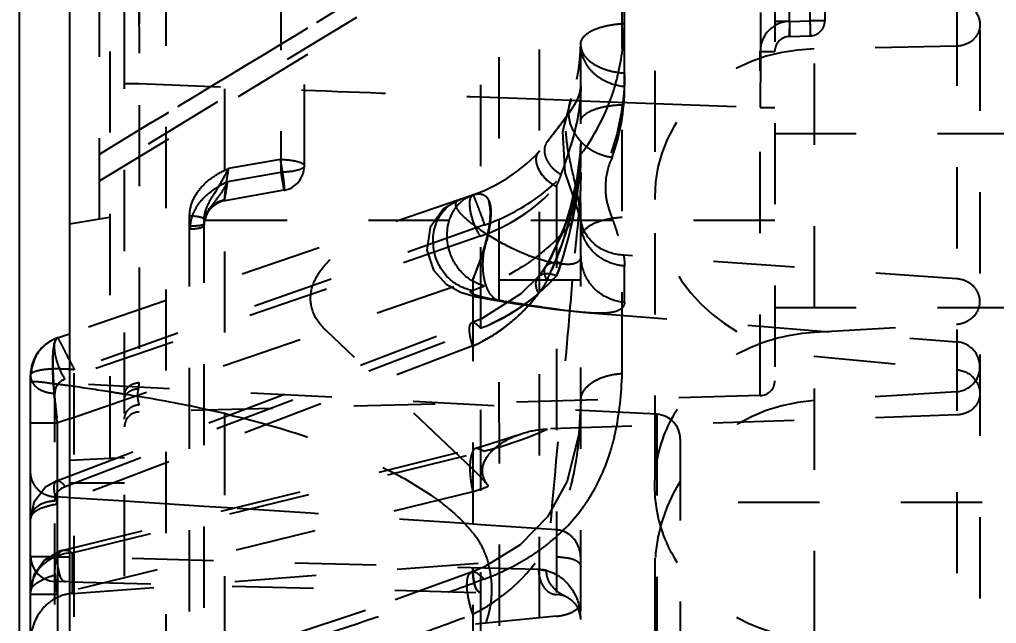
# Model space of a CAD drawing. Header units: millimetres. Extents: x 2141 to 4292, y -4498 to 2648.
# Drawn here: x 3636.41 to 3656.04, y -204.16 to -192.02 of the extents above; entities that cross this region are included whole.
import ezdxf

# ---------------------------------------------------------------- set-up
doc = ezdxf.new("R2010")
doc.units = ezdxf.units.MM
doc.header["$LTSCALE"] = 16.335
doc.header["$PDMODE"] = 3
doc.header["$PDSIZE"] = 0.3125
doc.linetypes.add('HIDDEN', pattern=[0.2, 0.1, -0.1])
doc.layers.get('0').update_dxf_attribs({"linetype": 'CONTINUOUS'})
doc.layers.get('Defpoints').update_dxf_attribs({"linetype": 'CONTINUOUS'})
doc.layers.add('21', color=7, linetype='CONTINUOUS')
doc.styles.get("Standard").update_dxf_attribs({"font": 'txt', "width": 0.8})
doc.dimstyles.get("Standard").update_dxf_attribs({"dimtxt": 0.15625, "dimasz": 0.1875, "dimexe": 0.125, "dimexo": 0.0625, "dimtad": 0, "dimtih": 1, "dimtoh": 1, "dimdsep": 46, "dimtxsty": 'Standard', "dimcen": 0.09, "dimadec": 0, "dimazin": 0, "dimtp": 0.01, "dimtm": 0.01, "dimtfac": 1, "dimtofl": 0, "dimtmove": 0, "dimatfit": 3, "dimfxl": 0, "dimtolj": 1, "dimarcsym": 0})

# ---------------------------------------------------------------- blocks, each defined once
blk = doc.blocks.new('*D31')
at = {"color": 4, "lineweight": -2}
for p, q in [((3636.413, -222.472), (3636.413, -47.587)), ((3644.413, -47.587), (3658.013, -47.587)), ((3706.418, -47.587), (3680.413, -47.587)), ((3714.418, -73.33), (3714.418, -47.587))]:
    blk.add_line(p, q, dxfattribs=at)
at = {"color": 4}
for points in [[(3644.413, -46.254), (3644.413, -48.921), (3636.413, -47.587)], [(3706.418, -46.254), (3706.418, -48.921), (3714.418, -47.587)]]:
    blk.add_solid(points, dxfattribs=at)
at = {"layer": 'Defpoints', "color": 0}
for p in [(3714.418, -47.587), (3714.418, -73.33), (3636.413, -222.472)]:
    blk.add_point(p, dxfattribs=at)
at = {"color": 6, "insert": (3669.213, -47.587), "char_height": 8, "attachment_point": 5}
blk.add_mtext('\\A1;78.01', dxfattribs=at)

msp = doc.modelspace()

# ---------------------------------------------------------------- linework, layer by layer
at = {"layer": '21', "color": 8, "linetype": 'HIDDEN'}
for p, q in [((3641.648, -119.123), (3641.661, -195.088)), ((3642.135, -194.959), (3642.135, -119.623)), ((3638.523, -307.753), (3638.523, -120.925)), ((3640.533, -134.607), (3640.533, -307.753)), ((3639.353, -135.371), (3639.353, -272.822)), ((3646.858, -217.119), (3646.858, -136.775)), ((3647.688, -275.791), (3647.688, -137.764)), ((3655.244, -162.316), (3655.244, -280.044)), ((3655.708, -162.819), (3655.708, -279.542)), ((3652.38, -163.5), (3652.38, -278.86)), ((3649.176, -166.91), (3649.176, -275.45)), ((3645.678, -270.103), (3645.678, -172.257)), ((3638.229, -173.055), (3638.229, -200.844)), ((3646.027, -173.174), (3646.055, -213.964)), ((3638.018, -196.035), (3638.018, -180.995)), ((3648.522, -199.134), (3648.522, -189.715)), ((3648.568, -193.366), (3648.568, -189.997)), ((3638.816, -190.468), (3638.816, -199.907)), ((3651.588, -190.832), (3651.588, -199.279)), ((3652.299, -192.043), (3652.299, -190.821)), ((3652.593, -190.821), (3652.593, -192.043)), ((3651.881, -192.054), (3651.881, -191.752)), ((3638.018, -195.263), (3643.529, -191.91)), ((3651.301, -191.873), (3651.3, -192.042)), ((3643.184, -191.973), (3638.018, -195.115)), ((3651.881, -192.054), (3651.588, -192.054)), ((3651.881, -192.054), (3652.299, -192.043)), ((3652.593, -192.043), (3652.299, -192.043)), ((3651.881, -192.355), (3652.299, -192.344)), ((3651.294, -199.58), (3651.294, -192.657)), ((3651.294, -192.657), (3651.588, -192.657)), ((3655.235, -192.552), (3652.38, -192.608)), ((3651.298, -192.773), (3651.294, -193.782)), ((3638.523, -193.304), (3638.816, -193.304)), ((3638.816, -193.304), (3642.135, -193.435)), ((3645.678, -193.572), (3647.141, -193.627)), ((3647.141, -193.627), (3647.493, -193.64)), ((3647.494, -193.605), (3647.32, -194.267)), ((3647.493, -193.64), (3647.706, -193.648)), ((3647.494, -193.605), (3647.494, -193.604)), ((3647.706, -193.648), (3649.176, -193.703)), ((3649.176, -193.703), (3651.294, -193.782)), ((3651.294, -193.782), (3651.588, -193.782)), ((3647.231, -194.194), (3647.257, -194.159)), ((3647.32, -194.267), (3647.37, -195.091)), ((3651.588, -194.305), (3714.558, -194.305)), ((3647.688, -194.464), (3647.654, -195.008)), ((3647.684, -194.637), (3647.576, -195.476)), ((3647.686, -194.572), (3647.684, -194.638)), ((3647.685, -194.707), (3647.686, -194.638)), ((3647.686, -194.638), (3647.686, -194.572)), ((3641.648, -194.83), (3640.609, -195.014)), ((3640.596, -195.275), (3641.661, -195.088)), ((3647.684, -195.094), (3647.684, -195.001)), ((3641.722, -195.451), (3640.536, -195.66)), ((3647.199, -195.373), (3647.199, -212.373)), ((3647.576, -195.476), (3647.329, -196.289)), ((3647.687, -195.933), (3647.684, -195.459)), ((3645.519, -195.545), (3637.418, -198.334)), ((3645.271, -195.63), (3644.929, -195.825)), ((3644.929, -195.825), (3644.662, -196.198)), ((3647.682, -196.044), (3647.674, -195.865)), ((3638.218, -196), (3637.418, -196.132)), ((3651.588, -196.055), (3638.523, -196.055)), ((3639.83, -246.391), (3639.83, -195.969)), ((3640.123, -246.317), (3640.123, -196.043)), ((3647.683, -196.048), (3647.682, -196.044)), ((3647.687, -196.08), (3647.687, -195.933)), ((3645.755, -196.148), (3637.513, -199.062)), ((3647.688, -196.089), (3647.688, -196.095)), ((3645.67, -196.375), (3637.326, -199.248)), ((3647.329, -196.289), (3647.022, -196.921)), ((3647.078, -196.825), (3646.983, -196.988)), ((3655.244, -197.232), (3648.55, -196.754)), ((3646.964, -197.019), (3646.836, -197.19)), ((3646.982, -196.99), (3646.928, -197.071)), ((3646.983, -196.988), (3646.964, -197.019)), ((3647.016, -196.934), (3646.982, -196.989)), ((3646.982, -196.99), (3646.982, -196.99)), ((3648.568, -197.704), (3648.568, -196.974)), ((3637.418, -200.045), (3645.519, -197.255)), ((3645.519, -197.255), (3645.519, -209.327)), ((3647.688, -197.255), (3645.519, -197.255)), ((3646.838, -197.187), (3646.482, -197.534)), ((3646.928, -197.071), (3646.836, -197.189)), ((3646.836, -197.19), (3646.838, -197.187)), ((3645.507, -197.465), (3645.755, -197.371)), ((3645.584, -197.592), (3645.954, -197.663)), ((3646.482, -197.534), (3645.694, -198.033)), ((3645.954, -197.663), (3646.081, -197.683)), ((3646.15, -197.684), (3646.081, -197.683)), ((3647.157, -197.84), (3647.85, -197.914)), ((3651.588, -197.805), (3714.558, -197.805)), ((3645.693, -198.033), (3645.504, -198.112)), ((3647.842, -197.913), (3647.788, -197.909)), ((3647.788, -197.909), (3655.244, -198.496)), ((3637.16, -201.294), (3645.504, -198.112)), ((3637.326, -201.408), (3645.67, -198.226)), ((3645.505, -198.111), (3645.504, -198.112)), ((3652.38, -198.304), (3655.235, -198.143)), ((3645.519, -201.057), (3642.571, -198.27)), ((3645.519, -198.581), (3637.175, -201.763)), ((3652.38, -198.789), (3655.235, -199.057)), ((3637.513, -207.297), (3637.513, -199.062)), ((3649.214, -199.955), (3636.762, -199.303)), ((3637.122, -207.049), (3637.122, -199.533)), ((3638.742, -199.589), (3638.521, -199.553)), ((3651.294, -199.58), (3638.816, -199.907)), ((3655.235, -199.502), (3652.38, -199.68)), ((3655.244, -199.968), (3647.02, -200.251)), ((3649.214, -199.955), (3649.214, -207.005)), ((3646.406, -200.379), (3645.715, -200.604)), ((3649.688, -200.455), (3649.688, -206.506)), ((3637.293, -202.689), (3645.596, -200.634)), ((3637.467, -202.742), (3645.743, -200.695)), ((3645.715, -200.604), (3645.596, -200.634)), ((3645.743, -200.695), (3645.596, -200.634)), ((3638.523, -200.829), (3637.418, -200.887)), ((3637.16, -201.294), (3636.937, -201.422)), ((3637.418, -201.331), (3638.523, -201.331)), ((3636.937, -201.422), (3636.701, -201.732)), ((3645.519, -201.512), (3637.175, -203.576)), ((3636.701, -201.732), (3636.633, -202.056)), ((3637.361, -201.63), (3637.122, -201.615)), ((3637.418, -201.633), (3637.361, -201.63)), ((3638.523, -201.704), (3637.418, -201.633)), ((3640.123, -201.807), (3638.523, -201.704)), ((3714.558, -201.73), (3649.688, -201.73)), ((3640.702, -201.845), (3640.123, -201.807)), ((3646.794, -202.251), (3645.678, -202.175)), ((3647.199, -202.279), (3646.794, -202.251)), ((3637.467, -202.742), (3637.467, -203.559)), ((3646.474, -202.582), (3645.754, -203.021)), ((3636.915, -202.891), (3636.703, -203.188)), ((3637.175, -202.819), (3637.175, -206.454)), ((3646.842, -203.077), (3637.418, -202.825)), ((3637.482, -203.558), (3647.199, -202.833)), ((3645.494, -203.129), (3643.362, -203.904)), ((3645.754, -203.021), (3645.494, -203.13)), ((3645.494, -203.13), (3645.494, -203.129)), ((3636.703, -203.188), (3636.633, -203.531)), ((3637.418, -203.324), (3647.199, -203.58)), ((3645.678, -203.296), (3645.567, -203.337)), ((3645.743, -203.273), (3645.678, -203.296)), ((3636.633, -203.576), (3637.175, -203.576)), ((3643.362, -203.904), (3640.318, -204.918)), ((3647.199, -204.017), (3637.467, -204.981))]:
    msp.add_line(p, q, dxfattribs=at)
at = {"layer": '21', "color": 7, "linetype": 'Continuous'}
for p, q in [((3637.418, -182.629), (3637.418, -205.605)), ((3637.175, -198.418), (3637.418, -198.334)), ((3636.633, -206.105), (3636.633, -199.167)), ((3636.633, -200.128), (3637.175, -200.128)), ((3637.418, -200.045), (3637.175, -200.128)), ((3637.175, -202.819), (3637.175, -200.128)), ((3637.175, -202.819), (3637.418, -202.825)), ((3637.418, -203.324), (3637.122, -203.316))]:
    msp.add_line(p, q, dxfattribs=at)
at = {"layer": '21', "color": 8, "linetype": 'HIDDEN'}
for points in [[(3647.654, -195.008), (3647.427, -196.018), (3647.078, -196.825)], [(3647.37, -195.091), (3647.596, -195.754), (3647.683, -196.048)], [(3647.682, -196.044), (3647.684, -196.057), (3647.688, -196.089)], [(3644.662, -196.198), (3644.596, -196.654), (3644.73, -197.059), (3644.981, -197.34)], [(3644.981, -197.34), (3645.273, -197.501), (3645.584, -197.592)], [(3646.079, -197.683), (3646.347, -197.724), (3647.157, -197.84)], [(3647.688, -199.684), (3647.648, -200.355), (3647.416, -201.297), (3647.021, -202.017), (3646.474, -202.582)], [(3637.293, -202.688), (3637.236, -202.704), (3636.915, -202.891)]]:
    msp.add_lwpolyline(points, dxfattribs=at)
for centre, radius, start, end in [((3651.897, -192.656), 0.603, 91.4787, 180.0155), ((3662.461, -192.331), 10.583, 178.4986, 179.3144), ((3641.687, -192.321), 10.616, 0.6908, 1.5039), ((3652.291, -192.043), 0.301, 271.5, 0), ((3644.472, -192.504), 3.216, 289.0001, 360), ((3651.889, -192.657), 0.301, 91.5, 180), ((3644.232, -192.144), 4.317, 324.3959, 342.0281), ((3644.4, -193.367), 4.168, 339.9836, 0.0058), ((3646.567, -193.121), 1.167, 331.9689, 333.7869), ((3585.633, -146.768), 77.74, 322.14274, 322.36654), ((3625.792, -177.771), 27.006, 322.4324, 322.5469), ((3632.253, -182.712), 18.872, 322.6604, 322.7818), ((3648.37, -193.835), 0.931, 207.2572, 214.9188), ((3640.082, -192.392), 7.715, 343.6106, 344.1664), ((3648.398, -193.816), 0.964, 214.9174, 221.3642), ((3638.858, -192.023), 8.994, 341.6565, 343.1878), ((3638.885, -192.032), 8.965, 341.6819, 343.2237), ((3639.681, -192.274), 8.133, 343.2065, 343.6351), ((3639.646, -192.264), 8.169, 343.2415, 343.6125), ((3642.099, -194.425), 5.589, 356.7268, 357.8188), ((3644.277, -192.174), 4.263, 323.3547, 324.3784), ((3638.254, -191.827), 9.628, 339.9302, 341.6813), ((3638.215, -191.813), 9.669, 341.1902, 341.4287), ((3638.237, -191.82), 9.647, 341.4287, 341.7009), ((3641.943, -194.415), 5.745, 354.1514, 356.7191), ((3731.544, -195.209), 83.86, 179.65699, 179.85752), ((3641.635, -194.959), 0.5, 280, 0), ((3647.624, -194.508), 0.704, 223.8247, 242.299), ((3641.671, -194.387), 6.019, 352.3795, 353.2566), ((3641.772, -194.399), 5.917, 353.2566, 354.1588), ((3718.383, -195.164), 70.699, 179.94386, 180.23941), ((3644.394, -194.098), 3.081, 335.5476, 337.1675), ((3643.909, -193.897), 3.606, 337.2138, 339.9794), ((3641.321, -194.336), 6.373, 348.1491, 352.3449), ((3641.275, -194.317), 6.421, 349.0688, 352.1856), ((3644.467, -192.88), 3.696, 288.9884, 317.4624), ((3640.623, -196.153), 0.5, 100, 180), ((3640.691, -194.206), 7.016, 341.544, 349.0838), ((3640.692, -196.243), 0.857, 150.6095, 161.3243), ((3640.578, -196.213), 0.739, 168.9663, 175.9587), ((3640.639, -196.225), 0.801, 161.3363, 168.9583), ((3648.444, -195.922), 0.771, 189.4394, 200.4965), ((3569.525, -196.436), 78.163, 0.01283, 0.26112), ((3640.634, -196.227), 0.796, 175.226, 179.9989), ((3648.921, -191.494), 5.757, 235.5385, 237.4517), ((3644.252, -191.953), 4.456, 289.7094, 290.6799), ((3640.459, -194.129), 7.26, 336.3096, 341.5438), ((3648.609, -196.771), 0.921, 180.0378, 209.2604), ((3647.693, -194.109), 2.853, 255.1817, 257.4236), ((3640.042, -193.952), 7.713, 334.6487, 336.3569), ((3641.27, -194.48), 6.377, 334.2037, 336.2641), ((3644.27, -194.571), 3.914, 290.9463, 318.432), ((3645.553, -196.537), 1.623, 322.5666, 326.2196), ((3644.014, -195.372), 3.553, 313.2895, 322.7427), ((3643.876, -195.248), 3.738, 317.5959, 322.5127), ((3643.975, -195.338), 3.605, 313.3776, 317.5862), ((3644.112, -195.491), 3.398, 303.8369, 311.5402), ((3644.024, -195.389), 3.534, 311.5057, 313.3689), ((3644.209, -195.634), 3.226, 297.8011, 303.8101), ((3644.199, -195.606), 3.255, 293.9287, 297.7272), ((3644.264, -195.737), 3.109, 293.8058, 297.788), ((3655.204, -198.999), 0.504, 273.5697, 85.5), ((3687.334, -174.434), 55.575, 206.0705, 206.3041), ((3637.17, -202.267), 3.224, 83.8973, 85.6497), ((3634.825, -218.724), 19.513, 82.3695, 83.2974), ((3637.424, -199.533), 0.302, 109.0494, 179.9506), ((3638.122, -199.317), 0.694, 349.7923, 359.9959), ((3651.286, -199.279), 0.301, 271.5001, 0), ((3634.585, -225.46), 26.204, 77.7985, 80.8728), ((3652.593, -203.09), 3.417, 93.5697, 266.4303), ((3638.824, -200.208), 0.301, 91.5, 180), ((3635.273, -222.209), 22.88, 76.4575, 77.7625), ((3649.188, -200.455), 0.5, 0, 87), ((3647.067, -201.027), 1.606, 178.9748, 182.5282), ((3643.089, -203.624), 3.534, 42.8876, 46.565), ((3642.841, -203.857), 3.875, 41.7129, 42.9234), ((3642.646, -204.031), 4.136, 39.5019, 41.7029), ((3637.163, -201.052), 0.565, 239.835, 259.9052), ((3648.266, -200.905), 2.813, 191.0445, 192.47), ((3643.937, -196.519), 5.238, 287.5825, 288.8181), ((3643.963, -196.596), 5.156, 288.8195, 289.4304), ((3644.008, -196.723), 5.022, 289.4241, 291.3582), ((3637.156, -201.09), 0.525, 259.9485, 266.316), ((3641.517, -206.144), 5.55, 53.8708, 55.2305), ((3510.725, -2199.459), 2001.838, 86.1345, 86.277251), ((3643.145, -204.262), 3.057, 39.0385, 43.8247), ((3643.995, -203.461), 1.905, 11.2335, 14.8625), ((3643.898, -203.479), 2.004, 359.9667, 11.1812), ((3646.815, -203.857), 0.78, 76.0297, 88.0716), ((3637.451, -204.5), 1.347, 109.9576, 113.3336), ((3637.5, -204.632), 1.488, 104.0854, 109.9884), ((3639.961, -203.007), 2.841, 183.5532, 186.0899), ((3612.841, -113.277), 95.822, 289.62886, 289.97015), ((3610.306, -106.075), 103.456, 287.88325, 289.61103), ((3643.869, -203.48), 2.033, 358.146, 0.0001), ((3643.911, -203.483), 1.991, 348.0047, 358.1856), ((3647.186, -204.082), 0.502, 0, 88.5), ((3644.042, -203.51), 1.857, 339.4402, 347.9879), ((3646.534, -204.082), 1.154, 359.9914, 14.8561)]:
    msp.add_arc(centre, radius, start, end, dxfattribs=at)
at = {"layer": '21', "color": 7, "linetype": 'Continuous'}
for centre, radius, start, end in [((3637.437, -199.178), 0.804, 109, 180), ((3637.433, -199.157), 0.783, 131.7487, 153.5726), ((3637.136, -202.814), 0.502, 179.9982, 268.4987)]:
    msp.add_arc(centre, radius, start, end, dxfattribs=at)
at = {"layer": '21', "color": 8, "linetype": 'HIDDEN'}
for centre, major_axis, ratio, start_param, end_param in [((3652.593, -195.707), (3.363, -0.673), 0.899647, 1.81134, 4.828326), ((3647.186, -203.069), (0.502, 0.056), 0.461867, 1.335607, 1.493544)]:
    msp.add_ellipse(centre, major_axis=major_axis, ratio=ratio, start_param=start_param, end_param=end_param, dxfattribs=at)
for points, knots in [([(3638.81, -191.061), (3638.811, -191.227), (3638.812, -191.975), (3638.814, -192.722), (3638.816, -193.304)], [0, 0, 0, 0, 0.222553, 1, 1, 1, 1]), ([(3655.244, -191.641), (3655.365, -191.654), (3655.6, -191.758), (3655.708, -191.999), (3655.708, -192.114)], [0, 0, 0, 0, 0.516445, 1, 1, 1, 1]), ([(3647.688, -192.504), (3647.688, -192.451), (3647.759, -192.327), (3647.961, -192.204), (3648.243, -192.125), (3648.457, -192.1), (3648.568, -192.096)], [0, 0, 0, 0, 0.15341, 0.377449, 0.676397, 1, 1, 1, 1]), ([(3648.339, -193.476), (3648.375, -193.363), (3648.501, -192.913), (3648.557, -192.445), (3648.568, -192.096)], [0, 0, 0, 0, 0.253616, 1, 1, 1, 1]), ([(3651.3, -192.042), (3651.3, -192.1), (3651.3, -192.344), (3651.299, -192.588), (3651.298, -192.773)], [0, 0, 0, 0, 0.240397, 1, 1, 1, 1]), ([(3651.881, -192.054), (3651.882, -192.091), (3651.883, -192.146), (3651.884, -192.217), (3651.885, -192.264), (3651.884, -192.301), (3651.885, -192.331), (3651.881, -192.343), (3651.883, -192.355), (3651.881, -192.355)], [0, 0, 0, 0, 0.369962, 0.548654, 0.706459, 0.832752, 0.924487, 0.980531, 1, 1, 1, 1]), ([(3652.299, -192.344), (3652.301, -192.344), (3652.299, -192.332), (3652.302, -192.319), (3652.302, -192.29), (3652.302, -192.253), (3652.302, -192.208), (3652.301, -192.137), (3652.3, -192.081), (3652.299, -192.043)], [0, 0, 0, 0, 0.020052, 0.077063, 0.169257, 0.29348, 0.444857, 0.618177, 1, 1, 1, 1]), ([(3655.708, -192.114), (3655.708, -192.17), (3655.683, -192.287), (3655.542, -192.481), (3655.355, -192.55), (3655.235, -192.552)], [0, 0, 0, 0, 0.24256, 0.488771, 1, 1, 1, 1]), ([(3651.878, -192.204), (3651.878, -192.215), (3651.878, -192.252), (3651.878, -192.289), (3651.878, -192.315)], [0, 0, 0, 0, 0.298359, 1, 1, 1, 1]), ([(3651.878, -192.315), (3651.878, -192.325), (3651.878, -192.339), (3651.88, -192.35), (3651.88, -192.355), (3651.881, -192.355)], [0, 0, 0, 0, 0.738267, 0.931015, 1, 1, 1, 1]), ([(3652.302, -192.304), (3652.302, -192.314), (3652.302, -192.328), (3652.3, -192.339), (3652.3, -192.344), (3652.299, -192.344)], [0, 0, 0, 0, 0.739461, 0.930952, 1, 1, 1, 1]), ([(3648.568, -193.098), (3648.466, -193.093), (3648.26, -193.062), (3647.976, -192.949), (3647.753, -192.764), (3647.688, -192.585), (3647.688, -192.504)], [0, 0, 0, 0, 0.266391, 0.537599, 0.787682, 1, 1, 1, 1]), ([(3647.806, -192.918), (3647.786, -192.885), (3647.721, -192.756), (3647.688, -192.61), (3647.688, -192.504)], [0, 0, 0, 0, 0.266802, 1, 1, 1, 1]), ([(3648.568, -193.366), (3648.414, -193.355), (3648.185, -193.281), (3647.937, -193.101), (3647.843, -192.981), (3647.806, -192.918)], [0, 0, 0, 0, 0.506354, 0.759449, 1, 1, 1, 1]), ([(3648.568, -193.098), (3648.569, -193.636), (3648.398, -194.649), (3647.727, -195.925), (3646.826, -196.841), (3646.114, -197.235), (3645.755, -197.371)], [0, 0, 0, 0, 0.297817, 0.556486, 0.78724, 1, 1, 1, 1]), ([(3647.281, -194.128), (3647.384, -193.993), (3647.559, -193.768), (3647.688, -193.49), (3647.688, -193.37)], [0, 0, 0, 0, 0.586942, 1, 1, 1, 1]), ([(3647.613, -193.637), (3647.625, -193.613), (3647.662, -193.529), (3647.688, -193.437), (3647.688, -193.37)], [0, 0, 0, 0, 0.281575, 1, 1, 1, 1]), ([(3647.688, -193.371), (3647.688, -193.415), (3647.684, -193.596), (3647.662, -193.777), (3647.639, -193.912)], [0, 0, 0, 0, 0.245106, 1, 1, 1, 1]), ([(3647.688, -193.371), (3647.688, -193.409), (3647.685, -193.566), (3647.669, -193.723), (3647.651, -193.84)], [0, 0, 0, 0, 0.245946, 1, 1, 1, 1]), ([(3647.674, -195.865), (3647.648, -195.637), (3647.553, -195.2), (3647.409, -194.592), (3647.369, -194.051), (3647.446, -193.736), (3647.494, -193.604)], [0, 0, 0, 0, 0.299533, 0.583267, 0.81618, 1, 1, 1, 1]), ([(3647.401, -193.967), (3647.42, -193.941), (3647.49, -193.845), (3647.556, -193.746), (3647.596, -193.67)], [0, 0, 0, 0, 0.273825, 1, 1, 1, 1]), ([(3647.651, -193.84), (3647.642, -193.899), (3647.599, -194.144), (3647.537, -194.385), (3647.484, -194.566)], [0, 0, 0, 0, 0.24031, 1, 1, 1, 1]), ([(3647.639, -193.912), (3647.631, -193.959), (3647.595, -194.156), (3647.546, -194.351), (3647.504, -194.496)], [0, 0, 0, 0, 0.242128, 1, 1, 1, 1]), ([(3647.688, -194.068), (3647.688, -194.053), (3647.7, -193.986), (3647.754, -193.935), (3647.798, -193.905)], [0, 0, 0, 0, 0.211974, 1, 1, 1, 1]), ([(3647.798, -193.905), (3647.817, -193.892), (3647.911, -193.837), (3648.016, -193.803), (3648.099, -193.782)], [0, 0, 0, 0, 0.212559, 1, 1, 1, 1]), ([(3648.099, -193.782), (3648.132, -193.774), (3648.27, -193.745), (3648.412, -193.732), (3648.52, -193.728)], [0, 0, 0, 0, 0.236033, 1, 1, 1, 1]), ([(3647.281, -194.127), (3647.292, -194.113), (3647.332, -194.06), (3647.372, -194.007), (3647.401, -193.967)], [0, 0, 0, 0, 0.260775, 1, 1, 1, 1]), ([(3647.012, -194.477), (3647.036, -194.445), (3647.126, -194.329), (3647.216, -194.213), (3647.281, -194.128)], [0, 0, 0, 0, 0.269093, 1, 1, 1, 1]), ([(3647.012, -194.477), (3646.985, -194.512), (3646.949, -194.6), (3646.961, -194.739), (3647.017, -194.875), (3647.078, -194.955), (3647.115, -194.994)], [0, 0, 0, 0, 0.233793, 0.473997, 0.715422, 1, 1, 1, 1]), ([(3647.297, -196.908), (3647.421, -196.529), (3647.61, -195.72), (3647.688, -194.892), (3647.688, -194.464)], [0, 0, 0, 0, 0.482773, 1, 1, 1, 1]), ([(3647.913, -194.651), (3647.889, -194.637), (3647.803, -194.58), (3647.725, -194.51), (3647.674, -194.453)], [0, 0, 0, 0, 0.260973, 1, 1, 1, 1]), ([(3646.842, -194.678), (3646.834, -194.687), (3646.8, -194.731), (3646.788, -194.789), (3646.788, -194.833)], [0, 0, 0, 0, 0.218666, 1, 1, 1, 1]), ([(3646.842, -194.678), (3646.834, -194.687), (3646.802, -194.728), (3646.789, -194.783), (3646.788, -194.823)], [0, 0, 0, 0, 0.220347, 1, 1, 1, 1]), ([(3647.686, -194.572), (3647.682, -194.775), (3647.637, -195.566), (3647.475, -196.349), (3647.297, -196.908)], [0, 0, 0, 0, 0.257497, 1, 1, 1, 1]), ([(3647.688, -194.517), (3647.688, -194.519), (3647.687, -194.537), (3647.687, -194.555), (3647.686, -194.572)], [0, 0, 0, 0, 0.098453, 1, 1, 1, 1]), ([(3648.316, -194.793), (3648.209, -194.779), (3648.069, -194.737), (3647.943, -194.669), (3647.913, -194.651)], [0, 0, 0, 0, 0.753988, 1, 1, 1, 1]), ([(3641.648, -194.83), (3641.663, -194.903), (3641.682, -195.013), (3641.704, -195.155), (3641.716, -195.25), (3641.725, -195.329), (3641.73, -195.392), (3641.728, -195.425), (3641.727, -195.45), (3641.722, -195.451)], [0, 0, 0, 0, 0.359228, 0.531176, 0.685862, 0.815505, 0.913779, 0.975579, 1, 1, 1, 1]), ([(3641.648, -194.83), (3641.764, -194.83), (3641.922, -194.846), (3642.083, -194.893), (3642.135, -194.938), (3642.135, -194.959)], [0, 0, 0, 0, 0.666451, 0.882964, 1, 1, 1, 1]), ([(3645.826, -196.122), (3646.197, -195.982), (3646.903, -195.604), (3647.464, -195.032), (3647.697, -194.719)], [0, 0, 0, 0, 0.503928, 1, 1, 1, 1]), ([(3646.788, -194.823), (3646.788, -194.838), (3646.792, -194.905), (3646.813, -194.969), (3646.835, -195.016)], [0, 0, 0, 0, 0.222461, 1, 1, 1, 1]), ([(3646.788, -194.833), (3646.79, -194.948), (3646.906, -195.173), (3647.092, -195.323), (3647.199, -195.373)], [0, 0, 0, 0, 0.493557, 1, 1, 1, 1]), ([(3648.316, -194.794), (3648.242, -194.94), (3648.184, -195.188), (3648.179, -195.518), (3648.228, -195.768), (3648.317, -196.011), (3648.434, -196.338), (3648.501, -196.589), (3648.55, -196.754)], [0, 0, 0, 0, 0.243148, 0.363667, 0.487295, 0.616024, 0.745461, 1, 1, 1, 1]), ([(3639.83, -195.969), (3639.83, -195.862), (3639.876, -195.644), (3640.061, -195.371), (3640.315, -195.16), (3640.509, -195.057), (3640.609, -195.014)], [0, 0, 0, 0, 0.247366, 0.496226, 0.747517, 1, 1, 1, 1]), ([(3640.123, -196.043), (3640.122, -195.948), (3640.175, -195.756), (3640.382, -195.434), (3640.528, -195.186), (3640.609, -195.014)], [0, 0, 0, 0, 0.250373, 0.500368, 1, 1, 1, 1]), ([(3640.609, -195.014), (3640.598, -195.079), (3640.576, -195.207), (3640.549, -195.387), (3640.535, -195.52), (3640.528, -195.601), (3640.527, -195.632), (3640.529, -195.644)], [0, 0, 0, 0, 0.31284, 0.612902, 0.856859, 0.94359, 1, 1, 1, 1]), ([(3642.135, -194.959), (3642.135, -194.979), (3642.085, -195.023), (3641.928, -195.071), (3641.774, -195.087), (3641.661, -195.088)], [0, 0, 0, 0, 0.117731, 0.333438, 1, 1, 1, 1]), ([(3641.661, -195.088), (3641.667, -195.121), (3641.685, -195.227), (3641.703, -195.332), (3641.715, -195.405)], [0, 0, 0, 0, 0.312852, 1, 1, 1, 1]), ([(3646.835, -195.016), (3646.855, -195.057), (3646.947, -195.203), (3647.084, -195.319), (3647.199, -195.373)], [0, 0, 0, 0, 0.264103, 1, 1, 1, 1]), ([(3647.688, -195.095), (3647.688, -195.275), (3647.659, -195.997), (3647.558, -196.713), (3647.516, -197.254)], [0, 0, 0, 0, 0.249003, 1, 1, 1, 1]), ([(3640.41, -195.584), (3640.427, -195.561), (3640.497, -195.463), (3640.557, -195.358), (3640.596, -195.275)], [0, 0, 0, 0, 0.239305, 1, 1, 1, 1]), ([(3640.541, -195.611), (3640.544, -195.591), (3640.562, -195.479), (3640.579, -195.367), (3640.596, -195.275)], [0, 0, 0, 0, 0.178396, 1, 1, 1, 1]), ([(3641.715, -195.405), (3641.716, -195.412), (3641.718, -195.423), (3641.721, -195.438), (3641.72, -195.445), (3641.723, -195.451), (3641.722, -195.451)], [0, 0, 0, 0, 0.432404, 0.745279, 0.935459, 1, 1, 1, 1]), ([(3640.529, -195.644), (3640.419, -195.664), (3640.207, -195.78), (3640.123, -196.008), (3640.123, -196.117)], [0, 0, 0, 0, 0.505714, 1, 1, 1, 1]), ([(3640.197, -195.885), (3640.211, -195.857), (3640.275, -195.752), (3640.356, -195.658), (3640.41, -195.584)], [0, 0, 0, 0, 0.257151, 1, 1, 1, 1]), ([(3640.536, -195.66), (3640.532, -195.661), (3640.53, -195.651), (3640.53, -195.646), (3640.529, -195.644)], [0, 0, 0, 0, 0.578528, 1, 1, 1, 1]), ([(3640.536, -195.66), (3640.535, -195.66), (3640.537, -195.653), (3640.536, -195.647), (3640.539, -195.63), (3640.54, -195.618), (3640.541, -195.611)], [0, 0, 0, 0, 0.062801, 0.252825, 0.566541, 1, 1, 1, 1]), ([(3644.779, -196.809), (3644.705, -196.592), (3644.7, -196.209), (3644.951, -195.803), (3645.159, -195.669), (3645.271, -195.63)], [0, 0, 0, 0, 0.491563, 0.745974, 1, 1, 1, 1]), ([(3645.063, -196.711), (3644.985, -196.486), (3644.979, -196.097), (3645.227, -195.702), (3645.419, -195.579), (3645.519, -195.545)], [0, 0, 0, 0, 0.522614, 0.767125, 1, 1, 1, 1]), ([(3645.663, -196.24), (3645.575, -196.179), (3645.423, -196.067), (3645.262, -195.913), (3645.189, -195.799), (3645.169, -195.724), (3645.205, -195.659), (3645.247, -195.638), (3645.271, -195.63)], [0, 0, 0, 0, 0.370547, 0.65833, 0.763322, 0.842638, 0.91323, 1, 1, 1, 1]), ([(3645.519, -195.545), (3645.486, -195.556), (3645.445, -195.657), (3645.452, -195.743), (3645.457, -195.797)], [0, 0, 0, 0, 0.390669, 1, 1, 1, 1]), ([(3645.519, -195.545), (3645.494, -195.553), (3645.455, -195.62), (3645.448, -195.784), (3645.475, -195.924), (3645.504, -196.02)], [0, 0, 0, 0, 0.160047, 0.402006, 1, 1, 1, 1]), ([(3645.519, -195.545), (3645.563, -195.53), (3645.65, -195.509), (3645.789, -195.557), (3645.871, -195.712), (3645.888, -195.937), (3645.854, -196.229), (3645.744, -196.682), (3645.616, -197.026), (3645.519, -197.255)], [0, 0, 0, 0, 0.068216, 0.128472, 0.20194, 0.311373, 0.459806, 0.633123, 1, 1, 1, 1]), ([(3645.519, -197.255), (3645.614, -197.026), (3645.743, -196.683), (3645.849, -196.23), (3645.88, -195.939), (3645.865, -195.715), (3645.787, -195.557), (3645.649, -195.509), (3645.562, -195.53), (3645.519, -195.545)], [0, 0, 0, 0, 0.367029, 0.540745, 0.688856, 0.7992, 0.872401, 0.932114, 1, 1, 1, 1]), ([(3645.519, -195.545), (3645.533, -195.54), (3645.586, -195.524), (3645.643, -195.518), (3645.683, -195.524)], [0, 0, 0, 0, 0.272976, 1, 1, 1, 1]), ([(3645.519, -197.255), (3645.614, -197.026), (3645.743, -196.683), (3645.85, -196.23), (3645.881, -195.938), (3645.866, -195.714), (3645.787, -195.557), (3645.649, -195.509), (3645.563, -195.53), (3645.519, -195.545)], [0, 0, 0, 0, 0.366935, 0.540677, 0.688765, 0.799023, 0.872217, 0.932067, 1, 1, 1, 1]), ([(3645.519, -197.255), (3645.616, -197.026), (3645.744, -196.682), (3645.855, -196.229), (3645.888, -195.937), (3645.871, -195.712), (3645.789, -195.557), (3645.65, -195.509), (3645.563, -195.53), (3645.519, -195.545)], [0, 0, 0, 0, 0.366864, 0.540185, 0.688608, 0.798037, 0.871499, 0.931803, 1, 1, 1, 1]), ([(3645.681, -195.526), (3645.668, -195.524), (3645.614, -195.518), (3645.559, -195.531), (3645.519, -195.545)], [0, 0, 0, 0, 0.230261, 1, 1, 1, 1]), ([(3645.519, -195.544), (3645.523, -195.543), (3645.53, -195.563), (3645.544, -195.585), (3645.565, -195.639), (3645.593, -195.708), (3645.627, -195.798), (3645.683, -195.947), (3645.726, -196.065), (3645.755, -196.148)], [0, 0, 0, 0, 0.01727, 0.066553, 0.14924, 0.266237, 0.416925, 0.594784, 1, 1, 1, 1]), ([(3645.683, -195.524), (3645.713, -195.529), (3645.775, -195.554), (3645.845, -195.644), (3645.88, -195.781), (3645.883, -195.887), (3645.881, -195.947)], [0, 0, 0, 0, 0.177599, 0.378633, 0.645638, 1, 1, 1, 1]), ([(3647.558, -195.645), (3647.543, -195.714), (3647.482, -195.985), (3647.405, -196.252), (3647.338, -196.449)], [0, 0, 0, 0, 0.252599, 1, 1, 1, 1]), ([(3645.457, -195.797), (3645.459, -195.815), (3645.469, -195.89), (3645.487, -195.964), (3645.504, -196.02)], [0, 0, 0, 0, 0.23149, 1, 1, 1, 1]), ([(3647.688, -196.095), (3647.688, -196.077), (3647.687, -196), (3647.68, -195.923), (3647.674, -195.865)], [0, 0, 0, 0, 0.237858, 1, 1, 1, 1]), ([(3640.123, -196.043), (3640.122, -196.032), (3640.092, -196.005), (3639.995, -195.979), (3639.9, -195.97), (3639.83, -195.969)], [0, 0, 0, 0, 0.108402, 0.330973, 1, 1, 1, 1]), ([(3642.571, -198.27), (3642.47, -198.175), (3642.296, -197.956), (3642.228, -197.538), (3642.377, -197.155), (3642.636, -196.842), (3642.956, -196.583), (3643.433, -196.292), (3643.823, -196.129), (3644.089, -196.037)], [0, 0, 0, 0, 0.126622, 0.247675, 0.367929, 0.490645, 0.615745, 0.742646, 1, 1, 1, 1]), ([(3645.504, -196.02), (3645.533, -196.116), (3645.582, -196.238), (3645.652, -196.35), (3645.67, -196.375)], [0, 0, 0, 0, 0.764259, 1, 1, 1, 1]), ([(3645.504, -196.02), (3645.51, -196.041), (3645.538, -196.127), (3645.574, -196.212), (3645.607, -196.273)], [0, 0, 0, 0, 0.240703, 1, 1, 1, 1]), ([(3647.688, -196.419), (3647.688, -196.384), (3647.72, -196.283), (3647.865, -196.147), (3648.012, -196.087), (3648.099, -196.061)], [0, 0, 0, 0, 0.179367, 0.528921, 1, 1, 1, 1]), ([(3648.099, -196.061), (3648.132, -196.051), (3648.27, -196.015), (3648.413, -195.996), (3648.52, -195.992)], [0, 0, 0, 0, 0.246718, 1, 1, 1, 1]), ([(3639.838, -196.227), (3639.906, -196.226), (3639.998, -196.217), (3640.092, -196.19), (3640.123, -196.164), (3640.123, -196.153)], [0, 0, 0, 0, 0.668761, 0.884719, 1, 1, 1, 1]), ([(3639.841, -196.161), (3639.907, -196.165), (3639.998, -196.163), (3640.092, -196.145), (3640.123, -196.122), (3640.124, -196.111)], [0, 0, 0, 0, 0.670638, 0.89122, 1, 1, 1, 1]), ([(3645.607, -196.273), (3645.612, -196.282), (3645.631, -196.317), (3645.652, -196.351), (3645.67, -196.375)], [0, 0, 0, 0, 0.262636, 1, 1, 1, 1]), ([(3647.805, -196.515), (3647.786, -196.481), (3647.722, -196.35), (3647.688, -196.203), (3647.688, -196.095)], [0, 0, 0, 0, 0.263421, 1, 1, 1, 1]), ([(3648.55, -196.754), (3648.376, -196.747), (3648.023, -196.644), (3647.783, -196.355), (3647.721, -196.192)], [0, 0, 0, 0, 0.499777, 1, 1, 1, 1]), ([(3645.732, -197.106), (3645.725, -197.044), (3645.715, -196.787), (3645.76, -196.528), (3645.824, -196.346)], [0, 0, 0, 0, 0.246296, 1, 1, 1, 1]), ([(3646.549, -196.727), (3646.488, -196.702), (3646.238, -196.591), (3645.999, -196.457), (3645.824, -196.346)], [0, 0, 0, 0, 0.240964, 1, 1, 1, 1]), ([(3647.338, -196.449), (3647.321, -196.501), (3647.251, -196.702), (3647.172, -196.901), (3647.108, -197.047)], [0, 0, 0, 0, 0.253401, 1, 1, 1, 1]), ([(3648.115, -196.827), (3648.083, -196.808), (3647.961, -196.725), (3647.86, -196.61), (3647.805, -196.515)], [0, 0, 0, 0, 0.255653, 1, 1, 1, 1]), ([(3645.507, -197.465), (3645.348, -197.437), (3645.029, -197.275), (3644.837, -196.976), (3644.779, -196.809)], [0, 0, 0, 0, 0.475461, 1, 1, 1, 1]), ([(3645.755, -197.371), (3645.6, -197.337), (3645.297, -197.165), (3645.118, -196.872), (3645.063, -196.711)], [0, 0, 0, 0, 0.482377, 1, 1, 1, 1]), ([(3646.964, -196.868), (3646.931, -196.859), (3646.79, -196.819), (3646.652, -196.77), (3646.549, -196.727)], [0, 0, 0, 0, 0.233874, 1, 1, 1, 1]), ([(3647.688, -196.772), (3647.688, -196.804), (3647.671, -196.874), (3647.609, -196.91), (3647.577, -196.921)], [0, 0, 0, 0, 0.490816, 1, 1, 1, 1]), ([(3648.568, -196.973), (3648.53, -196.971), (3648.372, -196.949), (3648.219, -196.89), (3648.115, -196.827)], [0, 0, 0, 0, 0.240611, 1, 1, 1, 1]), ([(3648.55, -196.754), (3648.553, -196.773), (3648.563, -196.846), (3648.568, -196.919), (3648.568, -196.974)], [0, 0, 0, 0, 0.260915, 1, 1, 1, 1]), ([(3646.957, -197.097), (3646.957, -197.087), (3646.957, -197.05), (3646.968, -197.012), (3646.982, -196.99)], [0, 0, 0, 0, 0.282586, 1, 1, 1, 1]), ([(3646.957, -197.097), (3646.957, -197.087), (3646.957, -197.05), (3646.968, -197.013), (3646.982, -196.99)], [0, 0, 0, 0, 0.278343, 1, 1, 1, 1]), ([(3646.982, -196.99), (3647.006, -196.952), (3647.111, -196.886), (3647.23, -196.895), (3647.297, -196.908)], [0, 0, 0, 0, 0.395305, 1, 1, 1, 1]), ([(3646.983, -196.988), (3647.007, -196.95), (3647.113, -196.886), (3647.231, -196.895), (3647.297, -196.908)], [0, 0, 0, 0, 0.39996, 1, 1, 1, 1]), ([(3647.577, -196.921), (3647.512, -196.943), (3647.337, -196.944), (3647.171, -196.916), (3647.072, -196.894)], [0, 0, 0, 0, 0.404667, 1, 1, 1, 1]), ([(3647.199, -197.168), (3647.101, -197.278), (3646.662, -197.72), (3646.115, -198.057), (3645.67, -198.226)], [0, 0, 0, 0, 0.235751, 1, 1, 1, 1]), ([(3646.079, -197.683), (3646.035, -197.676), (3645.942, -197.632), (3645.838, -197.501), (3645.765, -197.319), (3645.74, -197.18), (3645.732, -197.106)], [0, 0, 0, 0, 0.185289, 0.411867, 0.688537, 1, 1, 1, 1]), ([(3646.842, -197.523), (3646.81, -197.462), (3646.769, -197.347), (3646.805, -197.225), (3646.836, -197.189)], [0, 0, 0, 0, 0.591263, 1, 1, 1, 1]), ([(3646.842, -197.523), (3646.81, -197.462), (3646.769, -197.348), (3646.804, -197.226), (3646.836, -197.19)], [0, 0, 0, 0, 0.590934, 1, 1, 1, 1]), ([(3646.838, -197.187), (3646.871, -197.151), (3647.001, -197.101), (3647.128, -197.137), (3647.199, -197.168)], [0, 0, 0, 0, 0.390291, 1, 1, 1, 1]), ([(3646.838, -197.187), (3646.871, -197.151), (3647.001, -197.101), (3647.128, -197.137), (3647.199, -197.168)], [0, 0, 0, 0, 0.390288, 1, 1, 1, 1]), ([(3647.012, -197.255), (3647.004, -197.241), (3646.977, -197.192), (3646.96, -197.137), (3646.957, -197.097)], [0, 0, 0, 0, 0.286132, 1, 1, 1, 1]), ([(3647.012, -197.255), (3647.004, -197.241), (3646.977, -197.192), (3646.96, -197.137), (3646.957, -197.097)], [0, 0, 0, 0, 0.280702, 1, 1, 1, 1]), ([(3647.516, -197.255), (3647.478, -197.738), (3647.31, -199.687), (3647.112, -201.633), (3647.004, -203.1)], [0, 0, 0, 0, 0.247911, 1, 1, 1, 1]), ([(3648.568, -197.704), (3648.407, -197.692), (3648.098, -197.588), (3647.878, -197.351), (3647.806, -197.222)], [0, 0, 0, 0, 0.520715, 1, 1, 1, 1]), ([(3655.708, -197.687), (3655.708, -197.63), (3655.684, -197.514), (3655.547, -197.317), (3655.364, -197.24), (3655.244, -197.232)], [0, 0, 0, 0, 0.240509, 0.487419, 1, 1, 1, 1]), ([(3646.15, -197.684), (3646.101, -197.676), (3646.006, -197.66), (3645.869, -197.635), (3645.745, -197.608), (3645.637, -197.581), (3645.56, -197.556), (3645.512, -197.535), (3645.489, -197.521), (3645.473, -197.507), (3645.47, -197.478), (3645.494, -197.47), (3645.507, -197.465)], [0, 0, 0, 0, 0.194703, 0.378235, 0.547, 0.695712, 0.816705, 0.863771, 0.900255, 0.925916, 0.94441, 1, 1, 1, 1]), ([(3647.784, -197.909), (3647.538, -197.89), (3646.992, -197.818), (3646.449, -197.73), (3646.15, -197.684)], [0, 0, 0, 0, 0.449757, 1, 1, 1, 1]), ([(3648.568, -197.704), (3648.566, -197.726), (3648.557, -197.767), (3648.511, -197.834), (3648.414, -197.888), (3648.184, -197.932), (3647.985, -197.923), (3647.838, -197.913)], [0, 0, 0, 0, 0.077173, 0.152698, 0.285008, 0.46563, 1, 1, 1, 1]), ([(3655.235, -198.143), (3655.357, -198.136), (3655.543, -198.06), (3655.683, -197.861), (3655.708, -197.744), (3655.708, -197.687)], [0, 0, 0, 0, 0.512824, 0.759669, 1, 1, 1, 1]), ([(3646.45, -197.958), (3646.396, -198.009), (3646.17, -198.21), (3645.916, -198.381), (3645.713, -198.487)], [0, 0, 0, 0, 0.243264, 1, 1, 1, 1]), ([(3645.519, -198.581), (3645.498, -198.52), (3645.467, -198.409), (3645.45, -198.264), (3645.456, -198.165), (3645.486, -198.119), (3645.504, -198.112)], [0, 0, 0, 0, 0.397234, 0.700194, 0.885492, 1, 1, 1, 1]), ([(3645.504, -198.112), (3645.526, -198.103), (3645.602, -198.135), (3645.643, -198.189), (3645.67, -198.226)], [0, 0, 0, 0, 0.345409, 1, 1, 1, 1]), ([(3637.176, -198.417), (3637.157, -198.424), (3637.125, -198.479), (3637.1, -198.583), (3637.082, -198.746), (3637.075, -199.052), (3637.104, -199.52), (3637.148, -199.915), (3637.175, -200.128)], [0, 0, 0, 0, 0.034288, 0.097199, 0.191033, 0.313453, 0.628331, 1, 1, 1, 1]), ([(3637.102, -199.345), (3637.095, -199.221), (3637.085, -199.001), (3637.089, -198.717), (3637.109, -198.536), (3637.142, -198.447), (3637.164, -198.421), (3637.175, -198.418)], [0, 0, 0, 0, 0.392224, 0.698395, 0.900541, 0.961694, 1, 1, 1, 1]), ([(3637.175, -198.418), (3637.154, -198.425), (3637.115, -198.48), (3637.106, -198.588), (3637.118, -198.732), (3637.143, -198.837), (3637.16, -198.893)], [0, 0, 0, 0, 0.137583, 0.353578, 0.650821, 1, 1, 1, 1]), ([(3637.413, -198.858), (3637.383, -198.796), (3637.339, -198.708), (3637.284, -198.599), (3637.25, -198.534), (3637.223, -198.484), (3637.201, -198.446), (3637.19, -198.429), (3637.179, -198.415), (3637.176, -198.417)], [0, 0, 0, 0, 0.414318, 0.586773, 0.732092, 0.847515, 0.930981, 0.98156, 1, 1, 1, 1]), ([(3649.176, -201.395), (3649.176, -201.007), (3649.345, -200.21), (3650.06, -199.208), (3651.119, -198.519), (3651.956, -198.328), (3652.38, -198.304)], [0, 0, 0, 0, 0.238961, 0.484348, 0.738753, 1, 1, 1, 1]), ([(3637.16, -198.893), (3637.17, -198.926), (3637.212, -199.05), (3637.27, -199.17), (3637.326, -199.248)], [0, 0, 0, 0, 0.267015, 1, 1, 1, 1]), ([(3637.16, -198.893), (3637.17, -198.926), (3637.212, -199.05), (3637.27, -199.17), (3637.326, -199.248)], [0, 0, 0, 0, 0.267016, 1, 1, 1, 1]), ([(3636.633, -199.178), (3636.633, -199.22), (3636.659, -199.316), (3636.769, -199.435), (3636.933, -199.513), (3637.059, -199.532), (3637.122, -199.533)], [0, 0, 0, 0, 0.192955, 0.430785, 0.710979, 1, 1, 1, 1]), ([(3637.415, -199.053), (3637.324, -199.046), (3637.156, -199.04), (3636.928, -199.051), (3636.762, -199.081), (3636.67, -199.117), (3636.647, -199.144)], [0, 0, 0, 0, 0.347324, 0.643461, 0.864956, 1, 1, 1, 1]), ([(3647.688, -199.684), (3647.688, -199.608), (3647.749, -199.445), (3647.952, -199.279), (3648.218, -199.17), (3648.416, -199.14), (3648.522, -199.134)], [0, 0, 0, 0, 0.208603, 0.449655, 0.707388, 1, 1, 1, 1]), ([(3648.278, -200.726), (3648.318, -200.6), (3648.454, -200.078), (3648.505, -199.539), (3648.522, -199.134)], [0, 0, 0, 0, 0.246674, 1, 1, 1, 1]), ([(3655.235, -199.057), (3655.358, -199.068), (3655.598, -199.171), (3655.708, -199.414), (3655.708, -199.53)], [0, 0, 0, 0, 0.51649, 1, 1, 1, 1]), ([(3636.762, -199.303), (3636.733, -199.301), (3636.691, -199.299), (3636.641, -199.313), (3636.633, -199.327)], [0, 0, 0, 0, 0.655199, 1, 1, 1, 1]), ([(3637.121, -199.347), (3637.084, -199.342), (3636.964, -199.326), (3636.845, -199.307), (3636.762, -199.303)], [0, 0, 0, 0, 0.309156, 1, 1, 1, 1]), ([(3638.521, -199.553), (3638.427, -199.538), (3638.059, -199.478), (3637.691, -199.421), (3637.416, -199.384)], [0, 0, 0, 0, 0.25551, 1, 1, 1, 1]), ([(3638.523, -199.573), (3638.523, -199.528), (3638.556, -199.431), (3638.635, -199.369), (3638.682, -199.348)], [0, 0, 0, 0, 0.469393, 1, 1, 1, 1]), ([(3638.558, -199.557), (3638.581, -199.525), (3638.622, -199.488), (3638.671, -199.466), (3638.684, -199.462)], [0, 0, 0, 0, 0.740454, 1, 1, 1, 1]), ([(3638.787, -199.588), (3638.787, -199.576), (3638.789, -199.527), (3638.799, -199.478), (3638.805, -199.44)], [0, 0, 0, 0, 0.231149, 1, 1, 1, 1]), ([(3655.708, -199.53), (3655.708, -199.586), (3655.684, -199.701), (3655.546, -199.895), (3655.362, -199.964), (3655.244, -199.968)], [0, 0, 0, 0, 0.242685, 0.488905, 1, 1, 1, 1]), ([(3638.523, -200.053), (3638.523, -200.004), (3638.55, -199.902), (3638.625, -199.829), (3638.669, -199.804)], [0, 0, 0, 0, 0.495933, 1, 1, 1, 1]), ([(3638.816, -199.763), (3638.814, -199.756), (3638.807, -199.724), (3638.801, -199.692), (3638.797, -199.667)], [0, 0, 0, 0, 0.227888, 1, 1, 1, 1]), ([(3645.519, -203.976), (3645.92, -203.778), (3646.632, -203.245), (3647.301, -202.138), (3647.632, -200.93), (3647.688, -200.101), (3647.688, -199.683)], [0, 0, 0, 0, 0.264857, 0.510579, 0.752652, 1, 1, 1, 1]), ([(3640.631, -199.965), (3641.176, -200.096), (3642.258, -200.401), (3643.306, -200.818), (3643.808, -201.071)], [0, 0, 0, 0, 0.499165, 1, 1, 1, 1]), ([(3645.837, -201.4), (3645.8, -201.354), (3645.736, -201.256), (3645.689, -201.028), (3645.791, -200.805), (3645.95, -200.644), (3646.137, -200.502), (3646.296, -200.422), (3646.406, -200.379)], [0, 0, 0, 0, 0.127661, 0.250557, 0.492125, 0.617018, 0.743364, 1, 1, 1, 1]), ([(3645.743, -200.695), (3645.859, -200.666), (3646.293, -200.546), (3646.719, -200.39), (3647.02, -200.251)], [0, 0, 0, 0, 0.264479, 1, 1, 1, 1]), ([(3646.406, -200.379), (3646.454, -200.36), (3646.653, -200.291), (3646.863, -200.256), (3647.02, -200.251)], [0, 0, 0, 0, 0.247833, 1, 1, 1, 1]), ([(3645.596, -200.634), (3645.547, -200.646), (3645.494, -200.737), (3645.468, -200.865), (3645.462, -200.95), (3645.461, -200.998)], [0, 0, 0, 0, 0.373973, 0.64383, 1, 1, 1, 1]), ([(3647.691, -201.882), (3647.757, -201.794), (3648.002, -201.436), (3648.182, -201.035), (3648.278, -200.726)], [0, 0, 0, 0, 0.254453, 1, 1, 1, 1]), ([(3636.633, -201.147), (3636.633, -201.224), (3636.686, -201.384), (3636.808, -201.498), (3636.88, -201.54)], [0, 0, 0, 0, 0.477241, 1, 1, 1, 1]), ([(3645.462, -201.098), (3645.463, -201.125), (3645.471, -201.241), (3645.488, -201.356), (3645.505, -201.444)], [0, 0, 0, 0, 0.232985, 1, 1, 1, 1]), ([(3637.175, -201.763), (3637.157, -201.708), (3637.127, -201.605), (3637.107, -201.463), (3637.108, -201.358), (3637.14, -201.301), (3637.16, -201.294)], [0, 0, 0, 0, 0.354766, 0.655257, 0.870075, 1, 1, 1, 1]), ([(3637.16, -201.294), (3637.184, -201.285), (3637.259, -201.319), (3637.3, -201.372), (3637.326, -201.408)], [0, 0, 0, 0, 0.363807, 1, 1, 1, 1]), ([(3637.122, -201.701), (3637.122, -201.643), (3637.159, -201.517), (3637.263, -201.432), (3637.326, -201.408)], [0, 0, 0, 0, 0.461471, 1, 1, 1, 1]), ([(3652.38, -204.486), (3651.956, -204.462), (3651.119, -204.271), (3650.06, -203.582), (3649.345, -202.58), (3649.176, -201.784), (3649.176, -201.395)], [0, 0, 0, 0, 0.261247, 0.515652, 0.761039, 1, 1, 1, 1]), ([(3637.122, -201.701), (3637.059, -201.702), (3636.933, -201.721), (3636.769, -201.799), (3636.659, -201.917), (3636.633, -202.013), (3636.633, -202.056)], [0, 0, 0, 0, 0.289022, 0.569216, 0.807045, 1, 1, 1, 1]), ([(3637.175, -201.763), (3637.1, -201.776), (3636.962, -201.806), (3636.768, -201.873), (3636.633, -201.98), (3636.633, -202.056)], [0, 0, 0, 0, 0.357228, 0.647653, 1, 1, 1, 1]), ([(3646.771, -202.749), (3646.863, -202.687), (3647.203, -202.438), (3647.503, -202.132), (3647.691, -201.882)], [0, 0, 0, 0, 0.260588, 1, 1, 1, 1]), ([(3647.688, -202.863), (3647.688, -202.727), (3647.624, -202.509), (3647.408, -202.325), (3647.269, -202.283), (3647.199, -202.279)], [0, 0, 0, 0, 0.493704, 0.745521, 1, 1, 1, 1]), ([(3637.467, -202.742), (3637.253, -202.753), (3636.925, -202.882), (3636.678, -203.228), (3636.633, -203.432), (3636.633, -203.531)], [0, 0, 0, 0, 0.514818, 0.761337, 1, 1, 1, 1]), ([(3637.138, -202.934), (3637.141, -202.915), (3637.155, -202.852), (3637.178, -202.79), (3637.205, -202.753)], [0, 0, 0, 0, 0.289204, 1, 1, 1, 1]), ([(3637.205, -202.753), (3637.211, -202.745), (3637.234, -202.716), (3637.267, -202.695), (3637.293, -202.689)], [0, 0, 0, 0, 0.275111, 1, 1, 1, 1]), ([(3637.293, -202.688), (3637.306, -202.685), (3637.369, -202.68), (3637.428, -202.713), (3637.467, -202.742)], [0, 0, 0, 0, 0.215158, 1, 1, 1, 1]), ([(3645.743, -203.273), (3645.835, -203.237), (3646.192, -203.092), (3646.534, -202.908), (3646.771, -202.749)], [0, 0, 0, 0, 0.257269, 1, 1, 1, 1]), ([(3637.126, -203.183), (3637.125, -203.161), (3637.123, -203.077), (3637.128, -202.994), (3637.138, -202.934)], [0, 0, 0, 0, 0.271322, 1, 1, 1, 1]), ([(3647.278, -202.83), (3647.334, -202.83), (3647.437, -202.839), (3647.57, -202.878), (3647.662, -202.938), (3647.688, -202.999), (3647.688, -203.025)], [0, 0, 0, 0, 0.345344, 0.629115, 0.839473, 1, 1, 1, 1]), ([(3637.193, -203.075), (3637.198, -203.108), (3637.214, -203.18), (3637.246, -203.271), (3637.302, -203.321), (3637.326, -203.321)], [0, 0, 0, 0, 0.342284, 0.751562, 1, 1, 1, 1]), ([(3645.519, -203.976), (3645.483, -203.87), (3645.43, -203.675), (3645.398, -203.442), (3645.405, -203.294), (3645.423, -203.203), (3645.46, -203.142), (3645.494, -203.13)], [0, 0, 0, 0, 0.378002, 0.681539, 0.792765, 0.877356, 1, 1, 1, 1]), ([(3645.494, -203.129), (3645.506, -203.125), (3645.575, -203.117), (3645.635, -203.165), (3645.675, -203.201)], [0, 0, 0, 0, 0.186743, 1, 1, 1, 1]), ([(3645.67, -203.54), (3645.644, -203.539), (3645.589, -203.487), (3645.552, -203.38), (3645.522, -203.224), (3645.518, -203.104), (3645.519, -203.037)], [0, 0, 0, 0, 0.141242, 0.350636, 0.634203, 1, 1, 1, 1]), ([(3645.519, -203.037), (3645.518, -203.099), (3645.523, -203.218), (3645.549, -203.377), (3645.592, -203.489), (3645.646, -203.539), (3645.67, -203.54)], [0, 0, 0, 0, 0.337423, 0.649702, 0.871075, 1, 1, 1, 1]), ([(3646.842, -203.077), (3646.841, -203.145), (3646.857, -203.27), (3646.932, -203.43), (3647.046, -203.545), (3647.148, -203.578), (3647.199, -203.58)], [0, 0, 0, 0, 0.298614, 0.549495, 0.774092, 1, 1, 1, 1]), ([(3646.842, -203.077), (3646.841, -203.145), (3646.858, -203.269), (3646.932, -203.43), (3647.046, -203.545), (3647.148, -203.578), (3647.199, -203.58)], [0, 0, 0, 0, 0.298302, 0.548906, 0.773976, 1, 1, 1, 1]), ([(3646.842, -203.077), (3646.948, -203.081), (3647.152, -203.132), (3647.465, -203.359), (3647.604, -203.614), (3647.65, -203.786)], [0, 0, 0, 0, 0.280579, 0.532848, 1, 1, 1, 1]), ([(3647.398, -203.626), (3647.293, -203.578), (3647.145, -203.474), (3647.02, -203.276), (3646.999, -203.158), (3647.004, -203.1)], [0, 0, 0, 0, 0.498953, 0.749827, 1, 1, 1, 1]), ([(3636.637, -203.491), (3636.653, -203.443), (3636.742, -203.347), (3636.851, -203.291), (3636.917, -203.263)], [0, 0, 0, 0, 0.412513, 1, 1, 1, 1]), ([(3637.175, -203.576), (3637.171, -203.554), (3637.156, -203.465), (3637.143, -203.376), (3637.136, -203.309)], [0, 0, 0, 0, 0.255287, 1, 1, 1, 1]), ([(3645.675, -203.201), (3645.681, -203.206), (3645.704, -203.229), (3645.726, -203.253), (3645.743, -203.273)], [0, 0, 0, 0, 0.234096, 1, 1, 1, 1]), ([(3637.482, -203.558), (3637.364, -203.567), (3637.127, -203.631), (3636.847, -203.867), (3636.672, -204.186), (3636.633, -204.425), (3636.633, -204.544)], [0, 0, 0, 0, 0.249705, 0.499604, 0.749742, 1, 1, 1, 1]), ([(3647.199, -204.017), (3647.282, -204.009), (3647.429, -203.978), (3647.566, -203.91), (3647.616, -203.867)], [0, 0, 0, 0, 0.560486, 1, 1, 1, 1]), ([(3637.595, -206.599), (3638.93, -206.211), (3640.592, -205.698), (3642.571, -205.036), (3643.557, -204.693), (3644.539, -204.338), (3645.195, -204.102), (3645.519, -203.976)], [0, 0, 0, 0, 0.499675, 0.624692, 0.749751, 0.874853, 1, 1, 1, 1])]:
    msp.add_open_spline(points, degree=3, knots=knots, dxfattribs=at)
for points in [[(3643.776, -191.231), (3641.923, -192.354), (3640.07, -193.477), (3638.217, -194.601)], [(3638.017, -194.723), (3639.776, -193.656), (3641.535, -192.589), (3643.294, -191.523)], [(3642.135, -193.435), (3643.316, -193.481), (3644.497, -193.527), (3645.678, -193.572)], [(3647.456, -193.995), (3647.437, -193.866), (3647.449, -193.728), (3647.494, -193.605)], [(3647.543, -194.261), (3647.5, -194.178), (3647.47, -194.087), (3647.456, -193.995)], [(3647.688, -194.455), (3647.688, -194.7), (3647.67, -194.947), (3647.636, -195.19)], [(3640.596, -195.275), (3640.458, -195.339), (3640.326, -195.419), (3640.209, -195.517)], [(3640.209, -195.517), (3640.105, -195.603), (3640.011, -195.705), (3639.945, -195.822)], [(3640.124, -196.111), (3640.126, -196.088), (3640.13, -196.064), (3640.135, -196.042)], [(3640.135, -196.042), (3640.148, -195.987), (3640.17, -195.934), (3640.197, -195.885)], [(3645.519, -197.255), (3645.572, -197.106), (3645.631, -196.96), (3645.686, -196.811)], [(3647.199, -197.168), (3647.237, -197.083), (3647.268, -196.996), (3647.297, -196.908)], [(3647.297, -196.908), (3647.268, -196.996), (3647.237, -197.084), (3647.199, -197.168)], [(3647.012, -197.255), (3646.978, -197.318), (3646.941, -197.38), (3646.901, -197.44)], [(3646.901, -197.44), (3646.882, -197.468), (3646.863, -197.496), (3646.842, -197.523)], [(3636.636, -199.164), (3636.638, -199.157), (3636.642, -199.15), (3636.647, -199.144)], [(3638.682, -199.348), (3638.724, -199.33), (3638.77, -199.318), (3638.816, -199.317)], [(3638.523, -199.626), (3638.53, -199.601), (3638.542, -199.578), (3638.558, -199.557)], [(3638.684, -199.462), (3638.722, -199.447), (3638.764, -199.44), (3638.805, -199.44)], [(3638.797, -199.667), (3638.792, -199.641), (3638.788, -199.614), (3638.787, -199.588)], [(3638.669, -199.804), (3638.713, -199.779), (3638.765, -199.764), (3638.816, -199.763)], [(3643.808, -201.071), (3644.11, -201.223), (3644.405, -201.392), (3644.682, -201.585)], [(3644.79, -201.661), (3644.989, -201.807), (3645.18, -201.967), (3645.35, -202.145)], [(3645.519, -202.337), (3645.582, -202.415), (3645.638, -202.5), (3645.686, -202.588)], [(3645.686, -202.588), (3645.751, -202.71), (3645.801, -202.84), (3645.837, -202.973)], [(3636.63, -203.544), (3636.629, -203.526), (3636.631, -203.508), (3636.637, -203.491)], [(3647.616, -203.867), (3647.628, -203.857), (3647.639, -203.846), (3647.65, -203.833)], [(3647.65, -203.833), (3647.662, -203.818), (3647.674, -203.8), (3647.681, -203.781)], [(3647.681, -203.781), (3647.685, -203.769), (3647.688, -203.755), (3647.688, -203.742)]]:
    msp.add_open_spline(points, degree=3, dxfattribs=at)
at = {"layer": '21', "color": 7, "linetype": 'Continuous'}
for points in [[(3637.176, -198.417), (3637.08, -198.45), (3636.988, -198.504), (3636.912, -198.572)], [(3636.732, -198.808), (3636.68, -198.911), (3636.651, -199.029), (3636.647, -199.144)], [(3637.193, -203.075), (3637.179, -202.99), (3637.173, -202.904), (3637.175, -202.819)]]:
    msp.add_open_spline(points, degree=3, dxfattribs=at)
for points, knots in [([(3637.079, -198.943), (3637.079, -198.872), (3637.082, -198.747), (3637.1, -198.584), (3637.124, -198.479), (3637.157, -198.424), (3637.175, -198.418)], [0, 0, 0, 0, 0.390579, 0.68995, 0.89062, 1, 1, 1, 1]), ([(3637.106, -199.487), (3637.102, -199.438), (3637.088, -199.257), (3637.079, -199.075), (3637.079, -198.943)], [0, 0, 0, 0, 0.272966, 1, 1, 1, 1]), ([(3637.175, -200.128), (3637.168, -200.073), (3637.142, -199.86), (3637.119, -199.647), (3637.106, -199.487)], [0, 0, 0, 0, 0.256093, 1, 1, 1, 1]), ([(3636.633, -202.814), (3636.633, -202.813), (3636.638, -202.814), (3636.644, -202.812), (3636.657, -202.813), (3636.681, -202.812), (3636.724, -202.813), (3636.788, -202.813), (3636.867, -202.814), (3636.998, -202.816), (3637.102, -202.818), (3637.175, -202.819)], [0, 0, 0, 0, 0.004569, 0.017964, 0.04008, 0.070774, 0.157277, 0.275601, 0.422869, 0.595979, 1, 1, 1, 1]), ([(3637.326, -203.321), (3637.292, -203.32), (3637.221, -203.227), (3637.203, -203.137), (3637.193, -203.075)], [0, 0, 0, 0, 0.345435, 1, 1, 1, 1])]:
    msp.add_open_spline(points, degree=3, knots=knots, dxfattribs=at)

# ---------------------------------------------------------------- dimensions: what is measured, and where the dimension line sits
dim = msp.add_linear_dim(base=(3714.417536278, -47.587400992), p1=(3636.412536278, -222.4722973), p2=(3714.417536278, -73.330448609), dimstyle='Standard', override={"dimtxt": 8, "dimasz": 8, "dimexe": 0, "dimexo": 0, "dimgap": 0, "dimtih": 0, "dimtoh": 0, "dimzin": 0, "dimcen": 0, "dimclrd": 4, "dimclre": 4, "dimclrt": 6, "dimadec": 2, "dimtp": 0, "dimtm": 0, "dimtzin": 0})
dim.commit()
dim.dimension.update_dxf_attribs({"geometry": '*D31', "text_midpoint": (3669.212567395, -47.587400992), "dimtype": 160})

doc.saveas('drawing.dxf')
